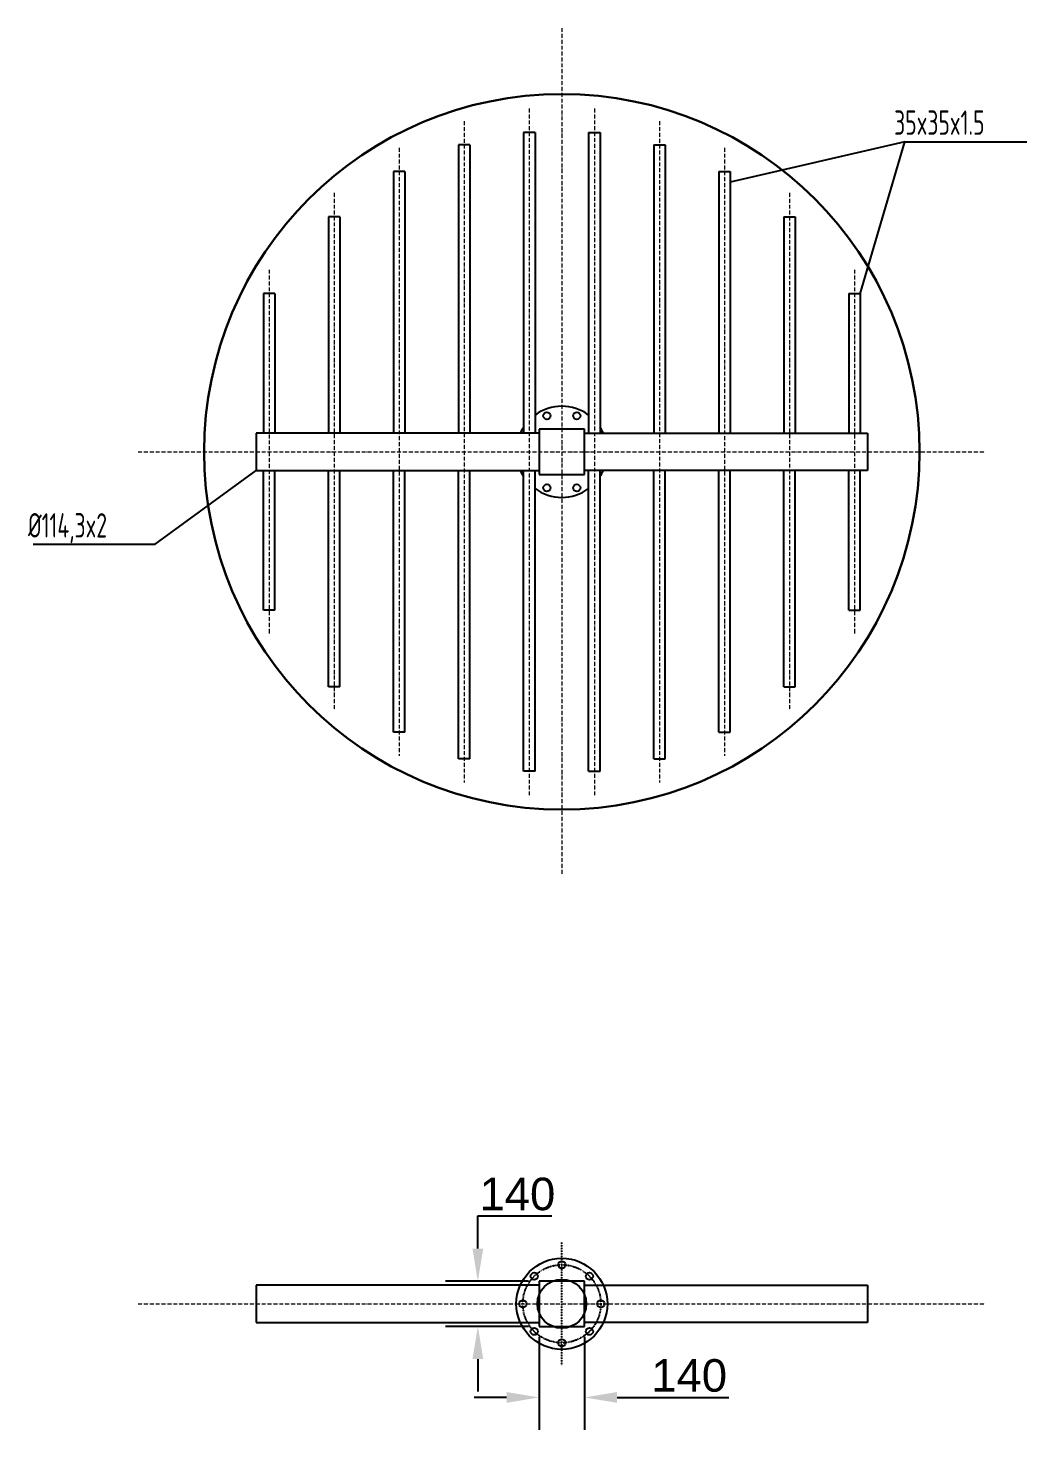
# Model space of a CAD drawing. Header units: inches. Extents: x 10969 to 23174, y -1093 to 7416.
# Drawn here: x 10969 to 14041, y -500 to 3811 of the extents above; entities that cross this region are included whole.
import ezdxf

# ---------------------------------------------------------------- set-up
doc = ezdxf.new("R2010")
doc.units = ezdxf.units.IN
doc.header["$MEASUREMENT"] = 0
doc.linetypes.add('ACAD_ISO04W100', pattern=[30, 24, -3, 0, -3])
doc.linetypes.add('ACAD_ISO10W100', pattern=[18, 12, -3, 0, -3])
doc.layers.get('Defpoints').update_dxf_attribs({"color": 2})
for name, color, linetype in [('1', 7, 'Continuous'), ('Filter_pipe', 230, 'Continuous'), ('Размеры', 5, 'Continuous')]:
    doc.layers.add(name, color=color, linetype=linetype)
doc.layers.add('Filter', color=7, linetype='Continuous', lineweight=30)
doc.layers.add('Filter_axis', color=10, linetype='ACAD_ISO04W100', lineweight=15)
doc.styles.get("Standard").update_dxf_attribs({"font": 'arial.ttf'})
doc.styles.add('ГОСТ', font='', dxfattribs={"width": 0.8, "height": 2.5})
doc.styles.get('ГОСТ').set_extended_font_data('GOST type A')
doc.dimstyles.new('ГОСТ', dxfattribs={"dimtxt": 100, "dimasz": 100, "dimexe": 100, "dimexo": 32, "dimgap": 16, "dimtad": 1, "dimtoh": 1, "dimdec": 0, "dimzin": 0, "dimdsep": 46, "dimtxsty": 'Standard', "dimcen": 40, "dimadec": 0, "dimazin": 0, "dimtfac": 1, "dimtdec": 0, "dimtofl": 0, "dimtmove": 0, "dimatfit": 3, "dimfxl": 1, "dimtolj": 1, "dimtzin": 0, "dimarcsym": 1})

# ---------------------------------------------------------------- blocks, each defined once
blk = doc.blocks.new('*D26')
at = {"layer": 'Defpoints', "color": 0, "transparency": 16777216}
for p in [(12540.6, -182), (12680.6, -182), (12680.6, -399.9)]:
    blk.add_point(p, dxfattribs=at)
at = {"layer": 'Размеры', "color": 0, "lineweight": -2, "transparency": 16777216}
for p, q in [((12540.6, -214), (12540.6, -499.9)), ((12680.6, -214), (12680.6, -499.9)), ((12440.6, -399.9), (12340.6, -399.9)), ((12780.6, -399.9), (13123.8, -399.9))]:
    blk.add_line(p, q, dxfattribs=at)
at = {"layer": 'Размеры', "color": 0, "transparency": 16777216}
for points in [[(12440.6, -383.3), (12440.6, -416.6), (12540.6, -399.9)], [(12780.6, -383.3), (12780.6, -416.6), (12680.6, -399.9)]]:
    blk.add_solid(points, dxfattribs=at)
at = {"layer": 'Размеры', "color": 0, "transparency": 16777216, "insert": (13002.2, -332.9), "char_height": 100, "attachment_point": 5}
blk.add_mtext('\\A1;140', dxfattribs=at)
blk = doc.blocks.new('*D27')
at = {"layer": 'Defpoints', "color": 0, "transparency": 16777216}
for p in [(12352.4, -42), (12540.6, -42), (12540.6, -182)]:
    blk.add_point(p, dxfattribs=at)
at = {"layer": 'Размеры', "color": 0, "lineweight": -2, "transparency": 16777216}
for p, q in [((12352.4, 58), (12352.4, 158)), ((12352.4, 158), (12579.6, 158)), ((12508.6, -42), (12252.4, -42)), ((12508.6, -182), (12252.4, -182)), ((12352.4, -282), (12352.4, -382))]:
    blk.add_line(p, q, dxfattribs=at)
at = {"layer": 'Размеры', "color": 0, "transparency": 16777216}
for points in [[(12335.7, 58), (12369, 58), (12352.4, -42)], [(12335.7, -282), (12369, -282), (12352.4, -182)]]:
    blk.add_solid(points, dxfattribs=at)
at = {"layer": 'Размеры', "color": 0, "transparency": 16777216, "insert": (12474, 225), "char_height": 100, "attachment_point": 5}
blk.add_mtext('\\A1;140', dxfattribs=at)

msp = doc.modelspace()

# ---------------------------------------------------------------- linework, layer by layer
at = {"layer": '1', "linetype": 'ACAD_ISO10W100', "ltscale": 0.008}
msp.add_line((12610.60769, -301.72139), (12610.60769, 77.64743), dxfattribs=at)
at = {"layer": '1', "ltscale": 0.166667}
for centre, radius in [((12564.68568, 2618.43836), 11), ((12656.5297, 2618.43836), 11), ((12564.68568, 2396.70727), 11), ((12656.5297, 2396.70727), 11), ((12610.60769, -112.03698), 140), ((12610.60769, 7.96302), 11), ((12525.75488, -27.18417), 11), ((12610.60769, -112.03698), 75), ((12695.4605, -27.18417), 11), ((12490.60769, -112.03698), 11), ((12730.60769, -112.03698), 11), ((12525.75488, -196.88979), 11), ((12695.4605, -196.88979), 11), ((12610.60769, -232.03698), 11)]:
    msp.add_circle(centre, radius, dxfattribs=at)
at = {"layer": '1', "linetype": 'ACAD_ISO10W100', "ltscale": 0.008}
msp.add_circle((12610.60769, -112.03698), 120, dxfattribs=at)
at = {"layer": 'Filter'}
msp.add_circle((12610.60769, 2507.57261), 1100, dxfattribs=at)
at = {"layer": 'Filter_axis', "linetype": 'ACAD_ISO10W100'}
for points in [[(12610.60769, 3810.5911), (12610.60769, 1204.55453)], [(12510.60769, 3562.84489), (12510.60769, 1452.29994)], [(12710.60769, 3562.84489), (12710.60769, 1452.29994)], [(12310.60769, 3524.23361), (12310.60769, 1490.91121)], [(12910.60769, 3524.23361), (12910.60769, 1490.91121)], [(12110.60769, 3442.23813), (12110.60769, 1572.9067)], [(13110.60769, 3442.23813), (13110.60769, 1572.9067)], [(11910.60769, 3303.56236), (11910.60769, 1711.58246)], [(13310.60769, 3303.56236), (13310.60769, 1711.58246)], [(11710.60769, 3067.57241), (11710.60769, 1947.57241)], [(13510.60769, 3067.57241), (13510.60769, 1947.57241)], [(11307.5894, 2507.57281), (13913.62597, 2507.57281)], [(11307.5894, -112.03698), (13913.62597, -112.03698)]]:
    msp.add_lwpolyline(points, dxfattribs=at)
at = {"layer": 'Filter_pipe'}
for p, q in [((12328.10769, 3451.23401), (12293.10769, 3451.23401)), ((12293.10769, 3451.23401), (12293.10769, 2564.57281)), ((12328.10769, 3451.23401), (12328.10769, 2564.57281)), ((12528.10769, 3489.84529), (12493.10769, 3489.84529)), ((12493.10769, 3489.84529), (12493.10769, 2564.57281)), ((12528.10769, 3489.84529), (12528.10769, 2564.57281)), ((12693.10769, 3489.84529), (12728.10769, 3489.84529)), ((12693.10769, 3489.84529), (12693.10769, 2564.57281)), ((12728.10769, 3489.84529), (12728.10769, 2564.57281)), ((12893.10769, 3451.23401), (12928.10769, 3451.23401)), ((12893.10769, 3451.23401), (12893.10769, 2564.57281)), ((12928.10769, 3451.23401), (12928.10769, 2564.57281)), ((12128.10769, 3369.23853), (12093.10769, 3369.23853)), ((12093.10769, 3369.23853), (12093.10769, 2564.57281)), ((12128.10769, 3369.23853), (12128.10769, 2564.57281)), ((13093.10769, 3369.23853), (13128.10769, 3369.23853)), ((13093.10769, 3369.23853), (13093.10769, 2564.57281)), ((13128.10769, 3369.23853), (13128.10769, 2564.57281)), ((11928.10769, 3230.56276), (11893.10769, 3230.56276)), ((11893.10769, 3230.56276), (11893.10769, 2564.57281)), ((11928.10769, 3230.56276), (11928.10769, 2564.57281)), ((13293.10769, 3230.56276), (13328.10769, 3230.56276)), ((13293.10769, 3230.56276), (13293.10769, 2564.57281)), ((13328.10769, 3230.56276), (13328.10769, 2564.57281)), ((11728.10769, 2994.57281), (11693.10769, 2994.57281)), ((11693.10769, 2994.57281), (11693.10769, 2564.57281)), ((11728.10769, 2994.57281), (11728.10769, 2564.57281)), ((13493.10769, 2994.57281), (13528.10769, 2994.57281)), ((13493.10769, 2994.57281), (13493.10769, 2564.57281)), ((13528.10769, 2994.57281), (13528.10769, 2564.57281)), ((12540.60769, 2564.57281), (11670.35744, 2564.57281)), ((11670.35744, 2564.57281), (11670.35744, 2450.57281)), ((12680.60769, 2577.57281), (12540.60769, 2577.57281)), ((12540.60769, 2577.57281), (12540.60769, 2437.57281)), ((12680.60769, 2437.57281), (12680.60769, 2577.57281)), ((12680.60769, 2564.57281), (13550.85793, 2564.57281)), ((13550.85793, 2564.57281), (13550.85793, 2450.57281)), ((11670.35744, 2450.57281), (12540.60769, 2450.57281)), ((11693.10769, 2020.57281), (11693.10769, 2450.57281)), ((11728.10769, 2020.57281), (11728.10769, 2450.57281)), ((11893.10769, 1784.58286), (11893.10769, 2450.57281)), ((11928.10769, 1784.58286), (11928.10769, 2450.57281)), ((12093.10769, 1645.9071), (12093.10769, 2450.57281)), ((12128.10769, 1645.9071), (12128.10769, 2450.57281)), ((12293.10769, 1563.91161), (12293.10769, 2450.57281)), ((12328.10769, 1563.91161), (12328.10769, 2450.57281)), ((12493.10769, 1525.30034), (12493.10769, 2450.57281)), ((12528.10769, 1525.30034), (12528.10769, 2450.57281)), ((12540.60769, 2437.57281), (12680.60769, 2437.57281)), ((13550.85793, 2450.57281), (12680.60769, 2450.57281)), ((12693.10769, 1525.30034), (12693.10769, 2450.57281)), ((12728.10769, 1525.30034), (12728.10769, 2450.57281)), ((12893.10769, 1563.91161), (12893.10769, 2450.57281)), ((12928.10769, 1563.91161), (12928.10769, 2450.57281)), ((13093.10769, 1645.9071), (13093.10769, 2450.57281)), ((13128.10769, 1645.9071), (13128.10769, 2450.57281)), ((13293.10769, 1784.58286), (13293.10769, 2450.57281)), ((13328.10769, 1784.58286), (13328.10769, 2450.57281)), ((13493.10769, 2020.57281), (13493.10769, 2450.57281)), ((13528.10769, 2020.57281), (13528.10769, 2450.57281)), ((11728.10769, 2020.57281), (11693.10769, 2020.57281)), ((13493.10769, 2020.57281), (13528.10769, 2020.57281)), ((11928.10769, 1784.58286), (11893.10769, 1784.58286)), ((13293.10769, 1784.58286), (13328.10769, 1784.58286)), ((12128.10769, 1645.9071), (12093.10769, 1645.9071)), ((13093.10769, 1645.9071), (13128.10769, 1645.9071)), ((12328.10769, 1563.91161), (12293.10769, 1563.91161)), ((12893.10769, 1563.91161), (12928.10769, 1563.91161)), ((12528.10769, 1525.30034), (12493.10769, 1525.30034)), ((12693.10769, 1525.30034), (12728.10769, 1525.30034)), ((12680.60769, -42.03698), (12540.60769, -42.03698)), ((12540.60769, -42.03698), (12540.60769, -182.03698)), ((12680.60769, -182.03698), (12680.60769, -42.03698)), ((12540.60769, -55.03698), (11670.35744, -55.03698)), ((11670.35744, -55.03698), (11670.35744, -169.03698)), ((12680.60769, -55.03698), (13550.85793, -55.03698)), ((13550.85793, -55.03698), (13550.85793, -169.03698)), ((11670.35744, -169.03698), (12540.60769, -169.03698)), ((13550.85793, -169.03698), (12680.60769, -169.03698)), ((12540.60769, -182.03698), (12680.60769, -182.03698))]:
    msp.add_line(p, q, dxfattribs=at)
for start, end in [(53.89366331, 126.10633669), (147.0647695, 155.97452053), (24.02547947, 32.9352305), (204.02547947, 212.9352305), (327.0647695, 335.97452053), (233.89366331, 306.10633669)]:
    msp.add_arc((12610.60769, 2507.57281), 140, start, end, dxfattribs=at)
at = {"layer": 'Размеры'}
for p, q in [((13665.81923, 3460.75591), (13128.10769, 3336.66844)), ((13528.10769, 2993.51518), (13665.81923, 3460.75591)), ((13665.81923, 3460.75591), (14040.89951, 3460.75591)), ((11360.11599, 2223.5633), (11670.35744, 2450.57281)), ((10985.03572, 2223.5633), (11360.11599, 2223.5633))]:
    msp.add_line(p, q, dxfattribs=at)

# ---------------------------------------------------------------- texts
at = {"layer": 'Размеры', "char_height": 75, "width": 927.7687419, "attachment_point": 1, "style": 'ГОСТ'}
for s, insert in [('35x35x1.5', (13632.52971, 3557.26141)), ('%%C114,3x2', (10969.18465, 2319.05179))]:
    msp.add_mtext(s, dxfattribs=dict(at, insert=insert))

# ---------------------------------------------------------------- dimensions: what is measured, and where the dimension line sits
at = {"layer": 'Размеры'}
dim = msp.add_linear_dim(base=(12352.36331, -42.03698), p1=(12540.60769, -182.03698), p2=(12540.60769, -42.03698), angle=90, dimstyle='ГОСТ', dxfattribs=at)
dim.commit()
dim.dimension.update_dxf_attribs({"geometry": '*D27', "text_midpoint": (12473.95676, 225.02032)})
dim = msp.add_linear_dim(base=(12680.60769, -399.92074), p1=(12540.60769, -182.03698), p2=(12680.60769, -182.03698), dimstyle='ГОСТ', dxfattribs=at)
dim.commit()
dim.dimension.update_dxf_attribs({"geometry": '*D26', "text_midpoint": (13002.20114, -332.86344)})

doc.saveas('drawing.dxf')
